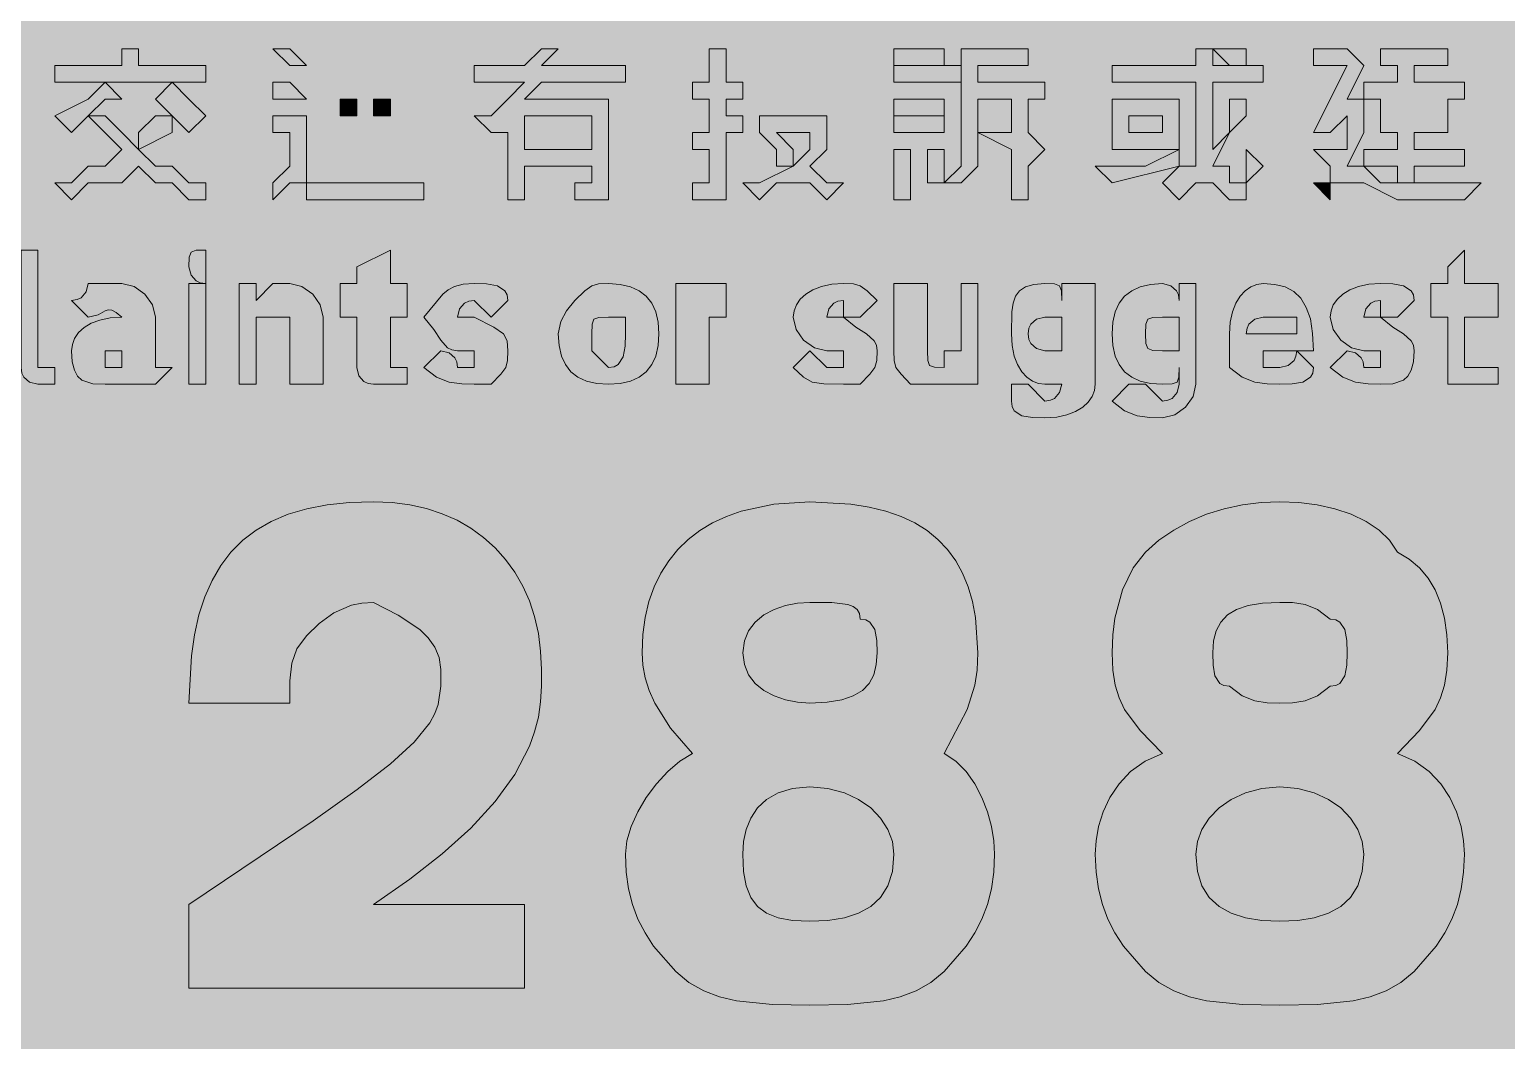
# Model space of a CAD drawing. Header units: metres. Extents: x 49 to 517, y 9 to 262.
# Drawn here: x 130.9 to 236.6, y 125.4 to 197.7 of the extents above; entities that cross this region are included whole.
import ezdxf

# ---------------------------------------------------------------- set-up
doc = ezdxf.new("R2010")
doc.units = ezdxf.units.M
doc.layers.add('FILL_LIME_00FF00', color=7, linetype='Continuous', true_color=0x00ff00)
doc.layers.add('FILL_WHITE_FFFFFF', color=7, linetype='Continuous', true_color=0xffffff)

msp = doc.modelspace()

# ---------------------------------------------------------------- hatches: boundary and pattern name
at = {"layer": 'FILL_LIME_00FF00', "true_color": 0x00ff00}
h = msp.add_hatch(color=7, dxfattribs=at)
h.dxf.hatch_style = 1
h.paths.add_polyline_path([(500.15, 262.26), (501.64, 262.08), (503.18, 261.75), (504.75, 261.27), (506.32, 260.62), (507.86, 259.79), (509.35, 258.76), (510.75, 257.52), (512.04, 256.12), (513.21, 254.61), (514.23, 253.03), (515.1, 251.37), (515.8, 249.66), (516.32, 247.9), (516.64, 246.12), (516.75, 244.32), (516.75, 27.12), (516.56, 25.32), (516.15, 23.52), (515.74, 21.72), (515.55, 19.92), (514.63, 18.31), (513.6, 16.92), (510.75, 13.92), (509.64, 12.85), (508.2, 11.67), (507.39, 11.14), (506.53, 10.71), (505.65, 10.43), (504.75, 10.32), (502.97, 9.63), (501.3, 9.27), (498.75, 9.12), (66.75, 9.12), (64.95, 9.18), (63.17, 9.36), (61.41, 9.69), (59.7, 10.17), (58.04, 10.82), (56.46, 11.65), (54.95, 12.68), (53.55, 13.92), (52.31, 15.32), (51.28, 16.83), (50.45, 18.41), (49.8, 20.07), (49.32, 21.78), (48.99, 23.54), (48.81, 25.32), (48.75, 27.12), (48.75, 244.32), (48.81, 246.12), (48.99, 247.9), (49.32, 249.66), (49.8, 251.37), (50.45, 253.03), (51.28, 254.61), (52.31, 256.12), (53.55, 257.52), (54.95, 258.76), (56.46, 259.79), (58.04, 260.62), (59.7, 261.27), (61.41, 261.75), (63.17, 262.08), (64.95, 262.26), (66.75, 262.32), (498.75, 262.32), (500.15, 262.26)])
h.paths.add_polyline_path([(64.96, 253.7), (63.22, 253.09), (61.6, 252.15), (60.15, 250.92), (58.92, 249.47), (57.97, 247.84), (57.37, 246.11), (57.21, 245.22), (57.15, 244.32), (57.15, 27.12), (57.34, 26.22), (57.75, 25.32), (58.16, 24.42), (58.35, 23.52), (58.56, 22.62), (59.1, 21.72), (60.75, 19.92), (61.86, 19.04), (63.3, 18.27), (64.97, 17.73), (66.75, 17.52), (498.75, 17.52), (499.86, 17.73), (501.3, 18.27), (504.75, 19.92), (505.63, 21.72), (506.4, 23.52), (506.94, 25.32), (507.15, 27.12), (507.15, 244.32), (507.15, 247.92), (506.44, 248.8), (505.95, 249.57), (505.46, 250.11), (505.15, 250.27), (504.75, 250.32), (502.97, 251.89), (501.3, 253.02), (499.86, 253.69), (498.75, 253.92), (66.75, 253.92), (65.85, 253.86), (64.96, 253.7)], flags=16)
h = msp.add_hatch(color=7, dxfattribs=at)
h.dxf.hatch_style = 1
h.paths.add_polyline_path([(137.55, 195.12), (137.55, 196.32), (138.75, 196.32), (138.75, 195.12), (143.55, 195.12), (143.55, 193.92), (132.75, 193.92), (132.75, 195.12), (137.55, 195.12)])
h = msp.add_hatch(color=7, dxfattribs=at)
h.dxf.hatch_style = 1
h.paths.add_polyline_path([(150.75, 195.12), (149.55, 195.12), (148.35, 196.32), (149.55, 196.32), (150.75, 195.12)])
h = msp.add_hatch(color=7, dxfattribs=at)
h.dxf.hatch_style = 1
h.paths.add_polyline_path([(165.15, 192.72), (166.35, 193.92), (162.75, 193.92), (162.75, 195.12), (166.35, 195.12), (167.55, 196.32), (168.75, 196.32), (167.55, 195.12), (173.55, 195.12), (173.55, 193.92), (167.55, 193.92), (166.35, 192.72), (172.35, 192.72), (172.35, 186.72), (172.35, 185.52), (171.15, 185.52), (169.95, 185.52), (169.95, 186.72), (171.15, 186.72), (171.15, 187.92), (166.35, 187.92), (166.35, 185.52), (165.15, 185.52), (165.15, 190.32), (163.95, 190.32), (162.75, 191.52), (163.95, 191.52), (165.15, 192.72)])
h.paths.add_polyline_path([(171.15, 191.52), (166.35, 191.52), (166.35, 190.32), (166.35, 189.12), (171.15, 189.12), (171.15, 190.32), (171.15, 191.52)], flags=16)
h = msp.add_hatch(color=7, dxfattribs=at)
h.dxf.hatch_style = 1
h.paths.add_polyline_path([(179.55, 193.92), (179.55, 196.32), (180.75, 196.32), (180.75, 193.92), (181.95, 193.92), (181.95, 192.72), (180.75, 192.72), (180.75, 191.52), (181.95, 191.52), (181.95, 190.32), (180.75, 190.32), (180.75, 186.72), (180.75, 185.52), (179.55, 185.52), (178.35, 185.52), (178.35, 186.72), (179.55, 186.72), (179.55, 189.12), (178.35, 189.12), (178.35, 190.32), (179.55, 190.32), (179.55, 192.72), (178.35, 192.72), (178.35, 193.92), (179.55, 193.92)])
h = msp.add_hatch(color=7, dxfattribs=at)
h.dxf.hatch_style = 1
h.paths.add_polyline_path([(196.35, 196.32), (196.35, 195.12), (192.75, 195.12), (192.75, 196.32), (196.35, 196.32)])
h = msp.add_hatch(color=7, dxfattribs=at)
h.dxf.hatch_style = 1
h.paths.add_polyline_path([(198.75, 187.92), (197.55, 186.72), (196.35, 186.72), (197.55, 187.92), (197.55, 189.12), (197.55, 190.32), (197.55, 191.52), (197.55, 196.32), (199.95, 196.32), (202.35, 196.32), (202.35, 195.12), (201.15, 195.12), (198.75, 195.12), (198.75, 193.92), (203.55, 193.92), (203.55, 192.72), (202.35, 192.72), (202.35, 190.32), (203.55, 189.12), (202.35, 187.92), (202.35, 185.52), (201.15, 185.52), (201.15, 189.12), (198.75, 190.32), (198.75, 189.12), (198.75, 187.92)])
h.paths.add_polyline_path([(199.95, 190.32), (201.15, 190.32), (201.15, 192.72), (198.75, 192.72), (198.75, 190.32), (199.95, 190.32)], flags=16)
h = msp.add_hatch(color=7, dxfattribs=at)
h.dxf.hatch_style = 1
h.paths.add_polyline_path([(214.35, 186.72), (213.15, 185.52), (211.95, 186.72), (213.15, 187.92), (214.35, 187.92), (214.35, 189.12), (214.35, 190.32), (214.35, 191.52), (214.35, 193.92), (208.35, 193.92), (208.35, 195.12), (214.35, 195.12), (214.35, 196.32), (215.55, 196.32), (215.55, 195.12), (219.15, 195.12), (219.15, 193.92), (215.55, 193.92), (215.55, 191.52), (215.55, 189.12), (216.75, 190.32), (215.55, 187.92), (216.75, 187.92), (216.75, 186.72), (217.95, 186.72), (217.95, 185.52), (216.75, 185.52), (215.55, 186.72), (214.35, 186.72)])
h = msp.add_hatch(color=7, dxfattribs=at)
h.dxf.hatch_style = 1
h.paths.add_polyline_path([(217.95, 196.32), (217.95, 195.12), (216.75, 195.12), (215.55, 196.32), (216.75, 196.32), (217.95, 196.32)])
h = msp.add_hatch(color=7, dxfattribs=at)
h.dxf.hatch_style = 1
h.paths.add_polyline_path([(223.95, 189.12), (225.15, 189.12), (225.15, 190.32), (225.15, 191.52), (223.95, 190.32), (222.75, 190.32), (225.15, 195.12), (222.75, 195.12), (222.75, 196.32), (225.15, 196.32), (226.35, 195.12), (225.15, 192.72), (226.35, 192.72), (226.35, 190.32), (225.15, 187.92), (226.35, 187.92), (227.55, 186.72), (228.75, 186.72), (229.95, 186.72), (234.75, 186.72), (233.55, 185.52), (229.95, 185.52), (228.75, 185.52), (226.35, 186.72), (225.15, 186.72), (223.95, 186.72), (223.95, 187.92), (222.75, 189.12), (223.95, 189.12)])
h = msp.add_hatch(color=7, dxfattribs=at)
h.dxf.hatch_style = 1
h.paths.add_polyline_path([(228.75, 193.92), (228.75, 195.12), (227.55, 195.12), (227.55, 196.32), (228.75, 196.32), (229.95, 196.32), (231.15, 196.32), (232.35, 196.32), (232.35, 195.12), (229.95, 195.12), (229.95, 193.92), (232.35, 193.92), (233.55, 193.92), (233.55, 192.72), (232.35, 192.72), (232.35, 191.52), (232.35, 190.32), (229.95, 190.32), (229.95, 189.12), (233.55, 189.12), (233.55, 187.92), (229.95, 187.92), (229.95, 186.72), (228.75, 186.72), (228.75, 187.92), (226.35, 187.92), (226.35, 189.12), (228.75, 189.12), (228.75, 190.32), (227.55, 190.32), (227.55, 191.52), (227.55, 192.72), (226.35, 192.72), (226.35, 193.92), (228.75, 193.92)])
h = msp.add_hatch(color=7, dxfattribs=at)
h.dxf.hatch_style = 1
h.paths.add_polyline_path([(197.55, 195.12), (197.55, 193.92), (192.75, 193.92), (192.75, 195.12), (197.55, 195.12)])
h = msp.add_hatch(color=7, dxfattribs=at)
h.dxf.hatch_style = 1
h.paths.add_polyline_path([(137.55, 192.72), (136.35, 192.72), (135.15, 191.52), (133.95, 190.32), (132.75, 191.52), (135.15, 192.72), (136.35, 193.92), (137.55, 192.72)])
h = msp.add_hatch(color=7, dxfattribs=at)
h.dxf.hatch_style = 1
h.paths.add_polyline_path([(142.35, 192.72), (143.55, 191.52), (142.35, 190.32), (141.15, 191.52), (139.95, 192.72), (141.15, 193.92), (142.35, 192.72)])
h = msp.add_hatch(color=7, dxfattribs=at)
h.dxf.hatch_style = 1
h.paths.add_polyline_path([(149.55, 193.92), (150.75, 192.72), (149.55, 192.72), (148.35, 192.72), (148.35, 193.92), (149.55, 193.92)])
h = msp.add_hatch(color=7, dxfattribs=at)
h.dxf.hatch_style = 1
h.paths.add_polyline_path([(153.15, 192.72), (154.35, 192.72), (154.35, 191.52), (153.15, 191.52), (153.15, 192.72)])
h = msp.add_hatch(color=7, dxfattribs=at)
h.dxf.hatch_style = 1
h.paths.add_polyline_path([(155.55, 192.72), (156.75, 192.72), (156.75, 191.52), (155.55, 191.52), (155.55, 192.72)])
h = msp.add_hatch(color=7, dxfattribs=at)
h.dxf.hatch_style = 1
h.paths.add_polyline_path([(196.35, 192.72), (196.35, 191.52), (192.75, 191.52), (192.75, 192.72), (196.35, 192.72)])
h = msp.add_hatch(color=7, dxfattribs=at)
h.dxf.hatch_style = 1
h.paths.add_polyline_path([(213.15, 189.12), (209.55, 189.12), (208.35, 189.12), (208.35, 192.72), (213.15, 192.72), (213.15, 189.12)])
h.paths.add_polyline_path([(211.95, 191.52), (209.55, 191.52), (209.55, 190.32), (211.95, 190.32), (211.95, 191.52)], flags=16)
h = msp.add_hatch(color=7, dxfattribs=at)
h.dxf.hatch_style = 1
h.paths.add_polyline_path([(216.75, 190.32), (216.75, 192.72), (217.95, 192.72), (217.95, 191.52), (216.75, 190.32)])
h = msp.add_hatch(color=7, dxfattribs=at)
h.dxf.hatch_style = 1
h.paths.add_polyline_path([(142.35, 186.72), (143.55, 186.72), (143.55, 185.52), (142.35, 185.52), (141.15, 186.72), (139.95, 186.72), (138.75, 187.92), (137.55, 186.72), (136.35, 186.72), (135.15, 186.72), (133.95, 185.52), (132.75, 186.72), (133.95, 186.72), (135.15, 187.92), (136.35, 187.92), (137.55, 189.12), (135.15, 191.52), (136.35, 191.52), (137.55, 190.32), (138.75, 189.12), (139.95, 187.92), (141.15, 187.92), (142.35, 186.72)])
h = msp.add_hatch(color=7, dxfattribs=at)
h.dxf.hatch_style = 1
h.paths.add_polyline_path([(141.15, 191.52), (141.15, 190.32), (138.75, 189.12), (138.75, 190.32), (139.95, 191.52), (141.15, 191.52)])
h = msp.add_hatch(color=7, dxfattribs=at)
h.dxf.hatch_style = 1
h.paths.add_polyline_path([(148.35, 186.72), (149.55, 187.92), (149.55, 190.32), (148.35, 190.32), (148.35, 191.52), (150.75, 191.52), (150.75, 187.92), (150.75, 186.72), (149.55, 186.72), (148.35, 185.52), (148.35, 186.72)])
h = msp.add_hatch(color=7, dxfattribs=at)
h.dxf.hatch_style = 1
h.paths.add_polyline_path([(184.35, 189.12), (183.15, 190.32), (183.15, 191.52), (186.75, 191.52), (187.95, 191.52), (187.95, 190.32), (187.95, 189.12), (186.75, 187.92), (187.95, 186.72), (189.15, 186.72), (187.95, 185.52), (186.75, 186.72), (185.55, 186.72), (184.35, 186.72), (183.15, 185.52), (181.95, 186.72), (183.15, 186.72), (185.55, 187.92), (184.35, 187.92), (184.35, 189.12)])
h.paths.add_polyline_path([(186.75, 189.12), (186.75, 190.32), (184.35, 190.32), (185.55, 189.12), (185.55, 187.92), (186.75, 189.12)], flags=16)
h = msp.add_hatch(color=7, dxfattribs=at)
h.dxf.hatch_style = 1
h.paths.add_polyline_path([(196.35, 191.52), (196.35, 190.32), (192.75, 190.32), (192.75, 191.52), (196.35, 191.52)])
h = msp.add_hatch(color=7, dxfattribs=at)
h.dxf.hatch_style = 1
h.paths.add_polyline_path([(192.75, 185.52), (192.75, 189.12), (193.95, 189.12), (193.95, 186.72), (193.95, 185.52), (192.75, 185.52)])
h = msp.add_hatch(color=7, dxfattribs=at)
h.dxf.hatch_style = 1
h.paths.add_polyline_path([(196.35, 186.72), (195.15, 186.72), (195.15, 189.12), (196.35, 189.12), (196.35, 186.72)])
h = msp.add_hatch(color=7, dxfattribs=at)
h.dxf.hatch_style = 1
h.paths.add_polyline_path([(210.75, 187.92), (213.15, 189.12), (213.15, 187.92), (208.35, 186.72), (207.15, 187.92), (210.75, 187.92)])
h = msp.add_hatch(color=7, dxfattribs=at)
h.dxf.hatch_style = 1
h.paths.add_polyline_path([(219.15, 187.92), (217.95, 186.72), (217.95, 187.92), (217.95, 189.12), (219.15, 187.92)])
h = msp.add_hatch(color=7, dxfattribs=at)
h.dxf.hatch_style = 1
h.paths.add_polyline_path([(159.15, 186.72), (159.15, 185.52), (153.15, 185.52), (151.95, 185.52), (150.75, 185.52), (150.75, 186.72), (151.95, 186.72), (153.15, 186.72), (159.15, 186.72)])
h = msp.add_hatch(color=7, dxfattribs=at)
h.dxf.hatch_style = 1
h.paths.add_polyline_path([(223.95, 186.72), (223.95, 185.52), (222.75, 186.72), (223.95, 186.72)])
h = msp.add_hatch(color=7, dxfattribs=at)
h.dxf.hatch_style = 1
h.paths.add_polyline_path([(131.55, 174.72), (131.55, 173.52), (132.75, 173.52), (132.75, 172.32), (131.55, 172.32), (130.95, 172.47), (130.54, 172.83), (130.4, 173.12), (130.35, 173.52), (130.35, 181.92), (131.55, 181.92), (131.55, 174.72)])
h = msp.add_hatch(color=7, dxfattribs=at)
h.dxf.hatch_style = 1
h.paths.add_polyline_path([(143.55, 179.52), (143.15, 179.57), (142.86, 179.71), (142.5, 180.12), (142.35, 180.72), (142.37, 181.41), (142.5, 181.77), (142.86, 181.9), (143.55, 181.92), (143.55, 180.72), (143.55, 179.52)])
h = msp.add_hatch(color=7, dxfattribs=at)
h.dxf.hatch_style = 1
h.paths.add_polyline_path([(157.95, 179.52), (157.95, 177.12), (156.75, 177.12), (156.75, 174.72), (156.75, 173.52), (157.95, 173.52), (157.95, 172.32), (156.75, 172.32), (155.55, 172.32), (155.15, 172.37), (154.86, 172.51), (154.5, 172.92), (154.35, 173.52), (154.35, 177.12), (153.15, 177.12), (153.15, 179.52), (154.35, 179.52), (154.35, 180.72), (156.75, 181.92), (156.75, 179.52), (157.95, 179.52)])
h = msp.add_hatch(color=7, dxfattribs=at)
h.dxf.hatch_style = 1
h.paths.add_polyline_path([(235.95, 179.52), (235.95, 177.12), (233.55, 177.12), (233.55, 174.72), (233.55, 173.52), (234.75, 173.52), (235.95, 173.52), (235.95, 172.32), (233.55, 172.32), (232.35, 172.32), (232.35, 173.52), (232.35, 177.12), (231.15, 177.12), (231.15, 179.52), (232.35, 179.52), (232.35, 180.72), (233.55, 181.92), (233.55, 179.52), (235.95, 179.52)])
h = msp.add_hatch(color=7, dxfattribs=at)
h.dxf.hatch_style = 1
h.paths.add_polyline_path([(136.84, 177.63), (136.58, 177.65), (136.35, 177.57), (135.86, 177.29), (135.15, 177.12), (133.95, 178.32), (134.35, 178.37), (134.64, 178.51), (135, 178.92), (135.15, 179.52), (137.55, 179.52), (138.43, 179.31), (139.2, 178.77), (139.74, 178), (139.95, 177.12), (139.95, 173.52), (141.15, 173.52), (139.95, 172.32), (138.75, 172.32), (136.35, 172.32), (135.47, 172.36), (134.7, 172.62), (134.39, 172.91), (134.16, 173.33), (134, 173.93), (133.95, 174.72), (134.01, 175.17), (134.17, 175.6), (134.46, 176.01), (134.85, 176.37), (135.36, 176.68), (135.98, 176.91), (136.71, 177.07), (137.55, 177.12), (137.15, 177.46), (136.84, 177.63)])
h.paths.add_polyline_path([(137.55, 173.52), (137.55, 174.72), (136.35, 174.72), (136.35, 173.52), (137.55, 173.52)], flags=16)
h = msp.add_hatch(color=7, dxfattribs=at)
h.dxf.hatch_style = 1
h.paths.add_polyline_path([(142.35, 172.32), (142.35, 179.52), (143.55, 179.52), (143.55, 172.32), (142.35, 172.32)])
h = msp.add_hatch(color=7, dxfattribs=at)
h.dxf.hatch_style = 1
h.paths.add_polyline_path([(149.55, 172.32), (149.55, 175.92), (149.55, 177.12), (148.35, 177.12), (147.15, 177.12), (147.15, 175.92), (147.15, 172.32), (145.95, 172.32), (145.95, 179.52), (147.15, 179.52), (147.15, 178.32), (148.35, 179.52), (149.55, 179.52), (150.43, 179.31), (151.2, 178.77), (151.74, 178), (151.95, 177.12), (151.95, 172.32), (149.55, 172.32)])
h = msp.add_hatch(color=7, dxfattribs=at)
h.dxf.hatch_style = 1
h.paths.add_polyline_path([(165.13, 174.01), (165, 173.52), (164.64, 173.03), (163.95, 172.32), (162.75, 172.32), (161.85, 172.34), (160.95, 172.47), (160.05, 172.83), (159.15, 173.52), (160.35, 174.72), (160.95, 174.57), (161.36, 174.21), (161.5, 173.92), (161.55, 173.52), (162.75, 173.52), (162.75, 174.72), (161.55, 174.72), (161.15, 174.77), (160.84, 174.93), (160.35, 175.47), (159.86, 176.24), (159.15, 177.12), (160.5, 178.77), (160.87, 179.08), (161.34, 179.31), (161.96, 179.47), (162.75, 179.52), (163.63, 179.5), (164.4, 179.37), (164.94, 179.01), (165.1, 178.72), (165.15, 178.32), (163.95, 177.12), (162.75, 178.32), (162.35, 178.27), (162.06, 178.13), (161.7, 177.72), (161.55, 177.12), (162.75, 177.12), (164.14, 176.41), (164.85, 175.92), (165.11, 175.43), (165.15, 174.72), (165.13, 174.01)])
h = msp.add_hatch(color=7, dxfattribs=at)
h.dxf.hatch_style = 1
h.paths.add_polyline_path([(175.72, 174.34), (175.44, 173.73), (175.05, 173.22), (174.54, 172.83), (173.92, 172.54), (173.19, 172.38), (172.35, 172.32), (171.51, 172.38), (170.78, 172.54), (170.16, 172.83), (169.65, 173.22), (169.26, 173.73), (168.98, 174.34), (168.81, 175.08), (168.75, 175.92), (168.94, 176.8), (169.35, 177.57), (169.95, 178.32), (170.66, 179.01), (171.15, 179.37), (171.64, 179.5), (172.35, 179.52), (173.19, 179.46), (173.92, 179.29), (174.54, 179.01), (175.05, 178.62), (175.44, 178.11), (175.72, 177.49), (175.89, 176.76), (175.95, 175.92), (175.89, 175.08), (175.72, 174.34)])
h.paths.add_polyline_path([(172.35, 177.12), (171.66, 177.1), (171.3, 176.97), (171.17, 176.61), (171.15, 175.92), (171.15, 174.72), (172.35, 173.52), (172.75, 173.57), (173.04, 173.73), (173.4, 174.27), (173.53, 175.04), (173.55, 175.92), (173.55, 177.12), (172.35, 177.12)], flags=16)
h = msp.add_hatch(color=7, dxfattribs=at)
h.dxf.hatch_style = 1
h.paths.add_polyline_path([(179.55, 179.52), (180.75, 179.52), (180.75, 177.12), (179.55, 177.12), (179.55, 175.92), (179.55, 172.32), (177.15, 172.32), (177.15, 179.52), (179.55, 179.52)])
h = msp.add_hatch(color=7, dxfattribs=at)
h.dxf.hatch_style = 1
h.paths.add_polyline_path([(190.8, 175.92), (191.34, 175.43), (191.5, 175.12), (191.55, 174.72), (191.53, 174.01), (191.4, 173.52), (191.04, 173.03), (190.35, 172.32), (189.15, 172.32), (187.74, 172.34), (186.9, 172.47), (186.28, 172.83), (185.55, 173.52), (186.75, 174.72), (187.95, 173.52), (189.15, 173.52), (189.15, 174.72), (187.95, 174.72), (187.07, 174.93), (186.3, 175.47), (185.76, 176.24), (185.55, 177.12), (185.61, 177.57), (185.78, 178), (186.06, 178.41), (186.45, 178.77), (186.96, 179.08), (187.57, 179.31), (188.31, 179.47), (189.15, 179.52), (189.86, 179.5), (190.35, 179.37), (190.84, 179.01), (191.55, 178.32), (190.35, 177.12), (189.15, 177.12), (190.03, 176.41), (190.8, 175.92)])
h.paths.add_polyline_path([(189.15, 178.32), (188.75, 178.27), (188.46, 178.13), (188.1, 177.72), (187.95, 177.12), (189.15, 177.12), (189.15, 178.32)], flags=16)
h = msp.add_hatch(color=7, dxfattribs=at)
h.dxf.hatch_style = 1
h.paths.add_polyline_path([(198.75, 179.52), (198.75, 172.32), (197.55, 172.32), (196.35, 172.32), (195.15, 172.32), (193.95, 172.32), (193.26, 173.03), (192.9, 173.52), (192.77, 174.01), (192.75, 174.72), (192.75, 179.52), (195.15, 179.52), (195.15, 174.72), (195.17, 174.03), (195.3, 173.67), (195.66, 173.54), (196.35, 173.52), (196.35, 174.72), (197.55, 174.72), (197.55, 179.52), (198.75, 179.52)])
h = msp.add_hatch(color=7, dxfattribs=at)
h.dxf.hatch_style = 1
h.paths.add_polyline_path([(202.67, 172.54), (202.26, 172.83), (201.9, 173.22), (201.59, 173.73), (201.36, 174.34), (201.2, 175.08), (201.15, 175.92), (201.19, 177.49), (201.28, 178.11), (201.45, 178.62), (201.74, 179.01), (202.16, 179.29), (202.76, 179.46), (203.55, 179.52), (204.24, 179.5), (204.6, 179.37), (204.73, 179.01), (204.75, 178.32), (204.75, 179.52), (207.15, 179.52), (207.15, 172.32), (207.09, 171.87), (206.92, 171.44), (206.64, 171.03), (206.25, 170.67), (205.74, 170.36), (205.12, 170.13), (204.39, 169.97), (203.55, 169.92), (202.67, 169.94), (201.9, 170.07), (201.36, 170.43), (201.2, 170.72), (201.15, 171.12), (201.15, 172.32), (202.35, 172.32), (203.55, 171.12), (203.95, 171.17), (204.24, 171.31), (204.6, 171.72), (204.75, 172.32), (203.55, 172.32), (203.1, 172.38), (202.67, 172.54)])
h.paths.add_polyline_path([(202.95, 176.97), (202.54, 176.61), (202.4, 176.32), (202.35, 175.92), (202.4, 175.52), (202.54, 175.23), (202.95, 174.87), (203.55, 174.72), (204.75, 174.72), (204.75, 177.12), (203.55, 177.12), (202.95, 176.97)], flags=16)
h = msp.add_hatch(color=7, dxfattribs=at)
h.dxf.hatch_style = 1
h.paths.add_polyline_path([(213.6, 170.67), (212.83, 170.13), (211.95, 169.92), (211.05, 169.94), (210.15, 170.07), (209.25, 170.43), (208.35, 171.12), (209.55, 172.32), (210.75, 172.32), (211.95, 171.12), (212.35, 171.17), (212.64, 171.31), (213, 171.72), (213.15, 172.32), (213.15, 173.52), (213.13, 172.83), (213, 172.47), (212.64, 172.34), (211.95, 172.32), (211.11, 172.38), (210.37, 172.54), (209.76, 172.83), (209.25, 173.22), (208.86, 173.73), (208.57, 174.34), (208.41, 175.08), (208.35, 175.92), (208.41, 176.76), (208.57, 177.49), (208.86, 178.11), (209.25, 178.62), (209.76, 179.01), (210.37, 179.29), (211.11, 179.46), (211.95, 179.52), (212.55, 179.37), (212.96, 179.01), (213.1, 178.72), (213.15, 178.32), (213.15, 179.52), (214.35, 179.52), (214.35, 172.32), (214.14, 171.44), (213.6, 170.67)])
h.paths.add_polyline_path([(211.26, 177.1), (210.9, 176.97), (210.77, 176.61), (210.75, 175.92), (210.77, 175.23), (210.9, 174.87), (211.26, 174.74), (211.95, 174.72), (213.15, 174.72), (213.15, 177.12), (211.95, 177.12), (211.26, 177.1)], flags=16)
h = msp.add_hatch(color=7, dxfattribs=at)
h.dxf.hatch_style = 1
h.paths.add_polyline_path([(222.54, 172.83), (222, 172.47), (221.23, 172.34), (220.35, 172.32), (219.45, 172.34), (218.55, 172.47), (217.65, 172.83), (216.75, 173.52), (216.75, 175.92), (216.8, 176.76), (216.96, 177.49), (217.19, 178.11), (217.5, 178.62), (217.86, 179.01), (218.27, 179.29), (218.7, 179.46), (219.15, 179.52), (219.99, 179.46), (220.72, 179.28), (221.34, 178.95), (221.85, 178.47), (222.24, 177.82), (222.53, 176.99), (222.69, 175.96), (222.75, 174.72), (221.55, 174.72), (222.75, 173.52), (222.7, 173.12), (222.54, 172.83)])
h.paths.add_polyline_path([(219.15, 174.72), (219.15, 173.52), (220.35, 173.52), (220.95, 173.67), (221.36, 174.03), (221.5, 174.32), (221.55, 174.72), (219.15, 174.72)], flags=16)
h.paths.add_polyline_path([(221.55, 177.12), (219.15, 177.12), (218.55, 176.97), (218.14, 176.61), (218, 176.32), (217.95, 175.92), (221.55, 175.92), (221.55, 177.12)], flags=16)
h = msp.add_hatch(color=7, dxfattribs=at)
h.dxf.hatch_style = 1
h.paths.add_polyline_path([(229.2, 175.92), (229.74, 175.43), (229.9, 175.12), (229.95, 174.72), (229.9, 173.93), (229.74, 173.33), (229.51, 172.91), (229.2, 172.62), (228.43, 172.36), (227.55, 172.32), (226.65, 172.34), (225.75, 172.47), (224.85, 172.83), (223.95, 173.52), (225.15, 174.72), (225.75, 174.57), (226.16, 174.21), (226.3, 173.92), (226.35, 173.52), (227.55, 173.52), (227.55, 174.72), (226.35, 174.72), (225.47, 174.93), (224.7, 175.47), (224.16, 176.24), (223.95, 177.12), (224.01, 177.57), (224.17, 178), (224.46, 178.41), (224.85, 178.77), (225.36, 179.08), (225.98, 179.31), (226.71, 179.47), (227.55, 179.52), (228.43, 179.5), (229.2, 179.37), (229.74, 179.01), (229.9, 178.72), (229.95, 178.32), (228.75, 177.12), (227.55, 177.12), (228.43, 176.41), (229.2, 175.92)])
h.paths.add_polyline_path([(227.55, 178.32), (227.15, 178.27), (226.86, 178.13), (226.5, 177.72), (226.35, 177.12), (227.55, 177.12), (227.55, 178.32)], flags=16)
h = msp.add_hatch(color=7, dxfattribs=at)
h.dxf.hatch_style = 1
h.paths.add_polyline_path([(166.35, 135.12), (166.35, 129.12), (142.35, 129.12), (142.35, 135.12), (151.24, 141.1), (154.37, 143.33), (156.75, 145.17), (158.45, 146.73), (159.56, 148.11), (159.92, 148.77), (160.17, 149.41), (160.35, 150.72), (160.35, 151.92), (160.24, 152.77), (159.94, 153.51), (159.46, 154.18), (158.85, 154.77), (157.31, 155.8), (155.55, 156.72), (154.7, 156.67), (153.96, 156.51), (152.7, 155.97), (151.67, 155.2), (150.75, 154.32), (150.06, 153.4), (149.7, 152.37), (149.57, 151.11), (149.55, 149.52), (142.35, 149.52), (142.52, 152.89), (142.75, 154.41), (143.06, 155.82), (143.48, 157.11), (144, 158.29), (144.62, 159.36), (145.35, 160.32), (146.19, 161.16), (147.15, 161.89), (148.23, 162.51), (149.44, 163.02), (150.77, 163.41), (152.23, 163.69), (153.82, 163.86), (155.55, 163.92), (156.87, 163.86), (158.13, 163.7), (159.33, 163.43), (160.46, 163.06), (161.52, 162.59), (162.51, 162.02), (163.42, 161.36), (164.25, 160.62), (164.99, 159.79), (165.65, 158.88), (166.22, 157.89), (166.69, 156.83), (167.06, 155.7), (167.33, 154.5), (167.49, 153.24), (167.55, 151.92), (167.55, 150.72), (167.49, 149.61), (167.33, 148.52), (167.06, 147.46), (166.69, 146.43), (165.65, 144.41), (164.25, 142.47), (162.51, 140.58), (160.46, 138.74), (158.13, 136.92), (155.55, 135.12), (166.35, 135.12)])
h = msp.add_hatch(color=7, dxfattribs=at)
h.dxf.hatch_style = 1
h.paths.add_polyline_path([(180.29, 128.51), (179.16, 128.93), (178.1, 129.53), (177.15, 130.32), (175.57, 132.14), (174.96, 133.08), (174.45, 134.07), (174.06, 135.11), (173.77, 136.23), (173.61, 137.42), (173.55, 138.72), (173.66, 139.67), (173.96, 140.69), (174.44, 141.74), (175.05, 142.77), (175.78, 143.75), (176.59, 144.63), (177.45, 145.36), (178.35, 145.92), (176.77, 147.72), (175.65, 149.52), (175.26, 150.42), (174.97, 151.32), (174.81, 152.22), (174.75, 153.12), (174.81, 154.43), (174.97, 155.65), (175.24, 156.79), (175.61, 157.84), (176.08, 158.82), (176.65, 159.7), (177.31, 160.5), (178.05, 161.22), (178.88, 161.85), (179.79, 162.4), (180.78, 162.87), (181.84, 163.24), (184.17, 163.75), (186.75, 163.92), (189.68, 163.75), (190.98, 163.54), (192.17, 163.24), (193.26, 162.87), (194.24, 162.4), (195.12, 161.85), (195.9, 161.22), (196.58, 160.5), (197.17, 159.7), (197.66, 158.82), (198.06, 157.84), (198.36, 156.79), (198.58, 155.65), (198.75, 153.12), (198.7, 151.88), (198.54, 150.81), (198, 149.07), (196.35, 145.92), (197.19, 145.36), (197.93, 144.63), (198.54, 143.75), (199.05, 142.77), (199.44, 141.74), (199.72, 140.69), (199.89, 139.67), (199.95, 138.72), (199.89, 137.42), (199.72, 136.23), (199.44, 135.11), (199.05, 134.07), (198.54, 133.08), (197.93, 132.14), (196.35, 130.32), (195.4, 129.53), (194.34, 128.93), (193.21, 128.51), (192, 128.22), (189.43, 127.96), (186.75, 127.92), (184.07, 127.96), (181.5, 128.22), (180.29, 128.51)])
h.paths.add_polyline_path([(183.65, 142.63), (183, 142.02), (182.52, 141.29), (182.19, 140.48), (182.01, 139.62), (181.95, 138.72), (182.01, 137.48), (182.19, 136.45), (182.52, 135.62), (183, 134.97), (183.65, 134.49), (184.48, 134.16), (185.51, 133.98), (186.75, 133.92), (188.04, 133.98), (189.21, 134.16), (190.23, 134.49), (191.1, 134.97), (191.8, 135.62), (192.32, 136.45), (192.64, 137.48), (192.75, 138.72), (192.64, 139.62), (192.32, 140.48), (191.8, 141.29), (191.1, 142.02), (190.23, 142.63), (189.21, 143.11), (188.04, 143.41), (186.75, 143.52), (185.51, 143.41), (184.48, 143.11), (183.65, 142.63)], flags=16)
h.paths.add_polyline_path([(191.4, 154.77), (191.04, 155.31), (190.75, 155.47), (190.35, 155.52), (190.29, 155.92), (190.12, 156.21), (189.84, 156.43), (189.45, 156.57), (188.32, 156.7), (186.75, 156.72), (185.85, 156.66), (184.99, 156.49), (184.18, 156.21), (183.45, 155.82), (182.84, 155.31), (182.36, 154.69), (182.06, 153.96), (181.95, 153.12), (182.06, 152.28), (182.36, 151.54), (182.84, 150.93), (183.45, 150.42), (184.18, 150.03), (184.99, 149.74), (185.85, 149.58), (186.75, 149.52), (187.99, 149.58), (189.02, 149.74), (189.85, 150.03), (190.5, 150.42), (190.98, 150.93), (191.31, 151.54), (191.49, 152.28), (191.55, 153.12), (191.53, 154), (191.4, 154.77)], flags=16)
h = msp.add_hatch(color=7, dxfattribs=at)
h.dxf.hatch_style = 1
h.paths.add_polyline_path([(213.89, 128.51), (212.76, 128.93), (211.7, 129.53), (210.75, 130.32), (209.17, 132.14), (208.56, 133.08), (208.05, 134.07), (207.66, 135.11), (207.37, 136.23), (207.21, 137.42), (207.15, 138.72), (207.21, 139.67), (207.39, 140.69), (207.72, 141.74), (208.2, 142.77), (208.85, 143.75), (209.68, 144.63), (210.71, 145.36), (211.95, 145.92), (210.37, 147.55), (209.25, 149.07), (208.86, 149.89), (208.57, 150.81), (208.41, 151.88), (208.35, 153.12), (208.4, 154.41), (208.56, 155.59), (209.1, 157.62), (209.87, 159.19), (210.75, 160.32), (211.7, 161.16), (212.76, 161.89), (213.89, 162.51), (215.1, 163.02), (216.36, 163.41), (217.67, 163.69), (219, 163.86), (220.35, 163.92), (221.7, 163.86), (223.01, 163.69), (224.27, 163.41), (225.45, 163.02), (226.51, 162.51), (227.44, 161.89), (228.19, 161.16), (228.75, 160.32), (229.59, 159.81), (230.33, 159.19), (230.94, 158.46), (231.45, 157.62), (231.84, 156.66), (232.13, 155.59), (232.29, 154.41), (232.35, 153.12), (232.29, 151.88), (232.13, 150.81), (231.84, 149.89), (231.45, 149.07), (230.33, 147.55), (228.75, 145.92), (229.99, 145.36), (231.02, 144.63), (231.85, 143.75), (232.5, 142.77), (232.98, 141.74), (233.31, 140.69), (233.49, 139.67), (233.55, 138.72), (233.49, 137.42), (233.32, 136.23), (233.04, 135.11), (232.65, 134.07), (232.14, 133.08), (231.52, 132.14), (229.95, 130.32), (229, 129.53), (227.94, 128.93), (226.81, 128.51), (225.6, 128.22), (223.03, 127.96), (220.35, 127.92), (217.67, 127.96), (215.1, 128.22), (213.89, 128.51)])
h.paths.add_polyline_path([(216.87, 142.63), (216, 142.02), (215.3, 141.29), (214.78, 140.48), (214.46, 139.62), (214.35, 138.72), (214.46, 137.48), (214.78, 136.45), (215.3, 135.62), (216, 134.97), (216.87, 134.49), (217.89, 134.16), (219.06, 133.98), (220.35, 133.92), (221.64, 133.98), (222.81, 134.16), (223.83, 134.49), (224.7, 134.97), (225.4, 135.62), (225.92, 136.45), (226.24, 137.48), (226.35, 138.72), (226.24, 139.62), (225.92, 140.48), (225.4, 141.29), (224.7, 142.02), (223.83, 142.63), (222.81, 143.11), (221.64, 143.41), (220.35, 143.52), (219.06, 143.41), (217.89, 143.11), (216.87, 142.63)], flags=16)
h.paths.add_polyline_path([(225, 154.77), (224.64, 155.31), (224.35, 155.47), (223.95, 155.52), (223.05, 156.21), (222.15, 156.57), (221.25, 156.7), (220.35, 156.72), (219.11, 156.66), (218.08, 156.49), (217.25, 156.21), (216.6, 155.82), (216.12, 155.31), (215.79, 154.69), (215.61, 153.96), (215.55, 153.12), (215.57, 152.24), (215.7, 151.47), (216.06, 150.93), (216.35, 150.77), (216.75, 150.72), (217.65, 150.03), (218.55, 149.67), (219.45, 149.54), (220.35, 149.52), (221.25, 149.54), (222.15, 149.67), (223.05, 150.03), (223.95, 150.72), (224.35, 150.77), (224.64, 150.93), (225, 151.47), (225.13, 152.24), (225.15, 153.12), (225.13, 154), (225, 154.77)], flags=16)
at = {"layer": 'FILL_WHITE_FFFFFF', "true_color": 0xffffff}
h = msp.add_hatch(color=7, dxfattribs=at)
h.dxf.hatch_style = 1
h.paths.add_polyline_path([(498.75, 253.92), (499.86, 253.69), (501.3, 253.02), (502.97, 251.89), (504.75, 250.32), (505.63, 249.21), (506.4, 247.77), (506.94, 246.1), (507.15, 244.32), (507.15, 27.12), (506.94, 25.32), (506.4, 23.52), (505.63, 21.72), (504.75, 19.92), (501.3, 18.27), (499.86, 17.73), (498.75, 17.52), (66.75, 17.52), (65.85, 17.54), (64.95, 17.67), (64.05, 18.03), (63.15, 18.72), (62.27, 18.91), (61.5, 19.32), (60.75, 19.92), (59.1, 21.72), (58.56, 22.62), (58.35, 23.52), (58.16, 24.42), (57.75, 25.32), (57.34, 26.22), (57.15, 27.12), (57.15, 244.32), (57.21, 245.22), (57.37, 246.11), (57.97, 247.84), (58.92, 249.47), (60.15, 250.92), (61.6, 252.15), (63.22, 253.09), (64.96, 253.7), (65.85, 253.86), (66.75, 253.92), (498.75, 253.92)])

# ---------------------------------------------------------------- linework, layer by layer
at = {"layer": 'FILL_LIME_00FF00', "lineweight": 0, "true_color": 0x00ff00}
for points in [[(137.55, 195.12), (137.55, 196.32), (138.75, 196.32), (138.75, 195.12), (143.55, 195.12), (143.55, 193.92), (132.75, 193.92), (132.75, 195.12)], [(150.75, 195.12), (149.55, 195.12), (148.35, 196.32), (149.55, 196.32)], [(165.15, 192.72), (166.35, 193.92), (162.75, 193.92), (162.75, 195.12), (166.35, 195.12), (167.55, 196.32), (168.75, 196.32), (167.55, 195.12), (173.55, 195.12), (173.55, 193.92), (167.55, 193.92), (166.35, 192.72), (172.35, 192.72), (172.35, 186.72), (172.35, 185.52), (171.15, 185.52), (169.95, 185.52), (169.95, 186.72), (171.15, 186.72), (171.15, 187.92), (166.35, 187.92), (166.35, 185.52), (165.15, 185.52), (165.15, 190.32), (163.95, 190.32), (162.75, 191.52), (163.95, 191.52)], [(179.55, 193.92), (179.55, 196.32), (180.75, 196.32), (180.75, 193.92), (181.95, 193.92), (181.95, 192.72), (180.75, 192.72), (180.75, 191.52), (181.95, 191.52), (181.95, 190.32), (180.75, 190.32), (180.75, 186.72), (180.75, 185.52), (179.55, 185.52), (178.35, 185.52), (178.35, 186.72), (179.55, 186.72), (179.55, 189.12), (178.35, 189.12), (178.35, 190.32), (179.55, 190.32), (179.55, 192.72), (178.35, 192.72), (178.35, 193.92)], [(196.35, 196.32), (196.35, 195.12), (192.75, 195.12), (192.75, 196.32)], [(198.75, 187.92), (197.55, 186.72), (196.35, 186.72), (197.55, 187.92), (197.55, 189.12), (197.55, 190.32), (197.55, 191.52), (197.55, 196.32), (199.95, 196.32), (202.35, 196.32), (202.35, 195.12), (201.15, 195.12), (198.75, 195.12), (198.75, 193.92), (203.55, 193.92), (203.55, 192.72), (202.35, 192.72), (202.35, 190.32), (203.55, 189.12), (202.35, 187.92), (202.35, 185.52), (201.15, 185.52), (201.15, 189.12), (198.75, 190.32), (198.75, 189.12)], [(214.35, 186.72), (213.15, 185.52), (211.95, 186.72), (213.15, 187.92), (214.35, 187.92), (214.35, 189.12), (214.35, 190.32), (214.35, 191.52), (214.35, 193.92), (208.35, 193.92), (208.35, 195.12), (214.35, 195.12), (214.35, 196.32), (215.55, 196.32), (215.55, 195.12), (219.15, 195.12), (219.15, 193.92), (215.55, 193.92), (215.55, 191.52), (215.55, 189.12), (216.75, 190.32), (215.55, 187.92), (216.75, 187.92), (216.75, 186.72), (217.95, 186.72), (217.95, 185.52), (216.75, 185.52), (215.55, 186.72)], [(217.95, 196.32), (217.95, 195.12), (216.75, 195.12), (215.55, 196.32), (216.75, 196.32)], [(223.95, 189.12), (225.15, 189.12), (225.15, 190.32), (225.15, 191.52), (223.95, 190.32), (222.75, 190.32), (225.15, 195.12), (222.75, 195.12), (222.75, 196.32), (225.15, 196.32), (226.35, 195.12), (225.15, 192.72), (226.35, 192.72), (226.35, 190.32), (225.15, 187.92), (226.35, 187.92), (227.55, 186.72), (228.75, 186.72), (229.95, 186.72), (234.75, 186.72), (233.55, 185.52), (229.95, 185.52), (228.75, 185.52), (226.35, 186.72), (225.15, 186.72), (223.95, 186.72), (223.95, 187.92), (222.75, 189.12)], [(228.75, 193.92), (228.75, 195.12), (227.55, 195.12), (227.55, 196.32), (228.75, 196.32), (229.95, 196.32), (231.15, 196.32), (232.35, 196.32), (232.35, 195.12), (229.95, 195.12), (229.95, 193.92), (232.35, 193.92), (233.55, 193.92), (233.55, 192.72), (232.35, 192.72), (232.35, 191.52), (232.35, 190.32), (229.95, 190.32), (229.95, 189.12), (233.55, 189.12), (233.55, 187.92), (229.95, 187.92), (229.95, 186.72), (228.75, 186.72), (228.75, 187.92), (226.35, 187.92), (226.35, 189.12), (228.75, 189.12), (228.75, 190.32), (227.55, 190.32), (227.55, 191.52), (227.55, 192.72), (226.35, 192.72), (226.35, 193.92)], [(197.55, 195.12), (197.55, 193.92), (192.75, 193.92), (192.75, 195.12)], [(137.55, 192.72), (136.35, 192.72), (135.15, 191.52), (133.95, 190.32), (132.75, 191.52), (135.15, 192.72), (136.35, 193.92)], [(142.35, 192.72), (143.55, 191.52), (142.35, 190.32), (141.15, 191.52), (139.95, 192.72), (141.15, 193.92)], [(149.55, 193.92), (150.75, 192.72), (149.55, 192.72), (148.35, 192.72), (148.35, 193.92)], [(153.15, 192.72), (154.35, 192.72), (154.35, 191.52), (153.15, 191.52)], [(155.55, 192.72), (156.75, 192.72), (156.75, 191.52), (155.55, 191.52)], [(196.35, 192.72), (196.35, 191.52), (192.75, 191.52), (192.75, 192.72)], [(199.95, 190.32), (201.15, 190.32), (201.15, 192.72), (198.75, 192.72), (198.75, 190.32)], [(213.15, 189.12), (209.55, 189.12), (208.35, 189.12), (208.35, 192.72), (213.15, 192.72)], [(216.75, 190.32), (216.75, 192.72), (217.95, 192.72), (217.95, 191.52)], [(142.35, 186.72), (143.55, 186.72), (143.55, 185.52), (142.35, 185.52), (141.15, 186.72), (139.95, 186.72), (138.75, 187.92), (137.55, 186.72), (136.35, 186.72), (135.15, 186.72), (133.95, 185.52), (132.75, 186.72), (133.95, 186.72), (135.15, 187.92), (136.35, 187.92), (137.55, 189.12), (135.15, 191.52), (136.35, 191.52), (137.55, 190.32), (138.75, 189.12), (139.95, 187.92), (141.15, 187.92)], [(141.15, 191.52), (141.15, 190.32), (138.75, 189.12), (138.75, 190.32), (139.95, 191.52)], [(148.35, 186.72), (149.55, 187.92), (149.55, 190.32), (148.35, 190.32), (148.35, 191.52), (150.75, 191.52), (150.75, 187.92), (150.75, 186.72), (149.55, 186.72), (148.35, 185.52)], [(171.15, 191.52), (166.35, 191.52), (166.35, 190.32), (166.35, 189.12), (171.15, 189.12), (171.15, 190.32)], [(184.35, 189.12), (183.15, 190.32), (183.15, 191.52), (186.75, 191.52), (187.95, 191.52), (187.95, 190.32), (187.95, 189.12), (186.75, 187.92), (187.95, 186.72), (189.15, 186.72), (187.95, 185.52), (186.75, 186.72), (185.55, 186.72), (184.35, 186.72), (183.15, 185.52), (181.95, 186.72), (183.15, 186.72), (185.55, 187.92), (184.35, 187.92)], [(196.35, 191.52), (196.35, 190.32), (192.75, 190.32), (192.75, 191.52)], [(211.95, 191.52), (209.55, 191.52), (209.55, 190.32), (211.95, 190.32)], [(186.75, 189.12), (186.75, 190.32), (184.35, 190.32), (185.55, 189.12), (185.55, 187.92)], [(192.75, 185.52), (192.75, 189.12), (193.95, 189.12), (193.95, 186.72), (193.95, 185.52)], [(196.35, 186.72), (195.15, 186.72), (195.15, 189.12), (196.35, 189.12)], [(210.75, 187.92), (213.15, 189.12), (213.15, 187.92), (208.35, 186.72), (207.15, 187.92)], [(219.15, 187.92), (217.95, 186.72), (217.95, 187.92), (217.95, 189.12)], [(159.15, 186.72), (159.15, 185.52), (153.15, 185.52), (151.95, 185.52), (150.75, 185.52), (150.75, 186.72), (151.95, 186.72), (153.15, 186.72)], [(223.95, 186.72), (223.95, 185.52), (222.75, 186.72)], [(131.55, 174.72), (131.55, 173.52), (132.75, 173.52), (132.75, 172.32), (131.55, 172.32), (130.95, 172.47), (130.54, 172.83), (130.4, 173.12), (130.35, 173.52), (130.35, 181.92), (131.55, 181.92)], [(143.55, 179.52), (143.15, 179.57), (142.86, 179.71), (142.5, 180.12), (142.35, 180.72), (142.37, 181.41), (142.5, 181.77), (142.86, 181.9), (143.55, 181.92), (143.55, 180.72)], [(157.95, 179.52), (157.95, 177.12), (156.75, 177.12), (156.75, 174.72), (156.75, 173.52), (157.95, 173.52), (157.95, 172.32), (156.75, 172.32), (155.55, 172.32), (155.15, 172.37), (154.86, 172.51), (154.5, 172.92), (154.35, 173.52), (154.35, 177.12), (153.15, 177.12), (153.15, 179.52), (154.35, 179.52), (154.35, 180.72), (156.75, 181.92), (156.75, 179.52)], [(235.95, 179.52), (235.95, 177.12), (233.55, 177.12), (233.55, 174.72), (233.55, 173.52), (234.75, 173.52), (235.95, 173.52), (235.95, 172.32), (233.55, 172.32), (232.35, 172.32), (232.35, 173.52), (232.35, 177.12), (231.15, 177.12), (231.15, 179.52), (232.35, 179.52), (232.35, 180.72), (233.55, 181.92), (233.55, 179.52)], [(136.84, 177.63), (136.58, 177.65), (136.35, 177.57), (135.86, 177.29), (135.15, 177.12), (133.95, 178.32), (134.35, 178.37), (134.64, 178.51), (135, 178.92), (135.15, 179.52), (137.55, 179.52), (138.43, 179.31), (139.2, 178.77), (139.74, 178), (139.95, 177.12), (139.95, 173.52), (141.15, 173.52), (139.95, 172.32), (138.75, 172.32), (136.35, 172.32), (135.47, 172.36), (134.7, 172.62), (134.39, 172.91), (134.16, 173.33), (134, 173.93), (133.95, 174.72), (134.01, 175.17), (134.17, 175.6), (134.46, 176.01), (134.85, 176.37), (135.36, 176.68), (135.98, 176.91), (136.71, 177.07), (137.55, 177.12), (137.15, 177.46)], [(142.35, 172.32), (142.35, 179.52), (143.55, 179.52), (143.55, 172.32)], [(149.55, 172.32), (149.55, 175.92), (149.55, 177.12), (148.35, 177.12), (147.15, 177.12), (147.15, 175.92), (147.15, 172.32), (145.95, 172.32), (145.95, 179.52), (147.15, 179.52), (147.15, 178.32), (148.35, 179.52), (149.55, 179.52), (150.43, 179.31), (151.2, 178.77), (151.74, 178), (151.95, 177.12), (151.95, 172.32)], [(165.13, 174.01), (165, 173.52), (164.64, 173.03), (163.95, 172.32), (162.75, 172.32), (161.85, 172.34), (160.95, 172.47), (160.05, 172.83), (159.15, 173.52), (160.35, 174.72), (160.95, 174.57), (161.36, 174.21), (161.5, 173.92), (161.55, 173.52), (162.75, 173.52), (162.75, 174.72), (161.55, 174.72), (161.15, 174.77), (160.84, 174.93), (160.35, 175.47), (159.86, 176.24), (159.15, 177.12), (160.5, 178.77), (160.87, 179.08), (161.34, 179.31), (161.96, 179.47), (162.75, 179.52), (163.63, 179.5), (164.4, 179.37), (164.94, 179.01), (165.1, 178.72), (165.15, 178.32), (163.95, 177.12), (162.75, 178.32), (162.35, 178.27), (162.06, 178.13), (161.7, 177.72), (161.55, 177.12), (162.75, 177.12), (164.14, 176.41), (164.85, 175.92), (165.11, 175.43), (165.15, 174.72)], [(175.72, 174.34), (175.44, 173.73), (175.05, 173.22), (174.54, 172.83), (173.92, 172.54), (173.19, 172.38), (172.35, 172.32), (171.51, 172.38), (170.78, 172.54), (170.16, 172.83), (169.65, 173.22), (169.26, 173.73), (168.98, 174.34), (168.81, 175.08), (168.75, 175.92), (168.94, 176.8), (169.35, 177.57), (169.95, 178.32), (170.66, 179.01), (171.15, 179.37), (171.64, 179.5), (172.35, 179.52), (173.19, 179.46), (173.92, 179.29), (174.54, 179.01), (175.05, 178.62), (175.44, 178.11), (175.72, 177.49), (175.89, 176.76), (175.95, 175.92), (175.89, 175.08)], [(179.55, 179.52), (180.75, 179.52), (180.75, 177.12), (179.55, 177.12), (179.55, 175.92), (179.55, 172.32), (177.15, 172.32), (177.15, 179.52)], [(190.8, 175.92), (191.34, 175.43), (191.5, 175.12), (191.55, 174.72), (191.53, 174.01), (191.4, 173.52), (191.04, 173.03), (190.35, 172.32), (189.15, 172.32), (187.74, 172.34), (186.9, 172.47), (186.28, 172.83), (185.55, 173.52), (186.75, 174.72), (187.95, 173.52), (189.15, 173.52), (189.15, 174.72), (187.95, 174.72), (187.07, 174.93), (186.3, 175.47), (185.76, 176.24), (185.55, 177.12), (185.61, 177.57), (185.78, 178), (186.06, 178.41), (186.45, 178.77), (186.96, 179.08), (187.57, 179.31), (188.31, 179.47), (189.15, 179.52), (189.86, 179.5), (190.35, 179.37), (190.84, 179.01), (191.55, 178.32), (190.35, 177.12), (189.15, 177.12), (190.03, 176.41)], [(198.75, 179.52), (198.75, 172.32), (197.55, 172.32), (196.35, 172.32), (195.15, 172.32), (193.95, 172.32), (193.26, 173.03), (192.9, 173.52), (192.77, 174.01), (192.75, 174.72), (192.75, 179.52), (195.15, 179.52), (195.15, 174.72), (195.17, 174.03), (195.3, 173.67), (195.66, 173.54), (196.35, 173.52), (196.35, 174.72), (197.55, 174.72), (197.55, 179.52)], [(202.67, 172.54), (202.26, 172.83), (201.9, 173.22), (201.59, 173.73), (201.36, 174.34), (201.2, 175.08), (201.15, 175.92), (201.19, 177.49), (201.28, 178.11), (201.45, 178.62), (201.74, 179.01), (202.16, 179.29), (202.76, 179.46), (203.55, 179.52), (204.24, 179.5), (204.6, 179.37), (204.73, 179.01), (204.75, 178.32), (204.75, 179.52), (207.15, 179.52), (207.15, 172.32), (207.09, 171.87), (206.92, 171.44), (206.64, 171.03), (206.25, 170.67), (205.74, 170.36), (205.12, 170.13), (204.39, 169.97), (203.55, 169.92), (202.67, 169.94), (201.9, 170.07), (201.36, 170.43), (201.2, 170.72), (201.15, 171.12), (201.15, 172.32), (202.35, 172.32), (203.55, 171.12), (203.95, 171.17), (204.24, 171.31), (204.6, 171.72), (204.75, 172.32), (203.55, 172.32), (203.1, 172.38)], [(213.6, 170.67), (212.83, 170.13), (211.95, 169.92), (211.05, 169.94), (210.15, 170.07), (209.25, 170.43), (208.35, 171.12), (209.55, 172.32), (210.75, 172.32), (211.95, 171.12), (212.35, 171.17), (212.64, 171.31), (213, 171.72), (213.15, 172.32), (213.15, 173.52), (213.13, 172.83), (213, 172.47), (212.64, 172.34), (211.95, 172.32), (211.11, 172.38), (210.37, 172.54), (209.76, 172.83), (209.25, 173.22), (208.86, 173.73), (208.57, 174.34), (208.41, 175.08), (208.35, 175.92), (208.41, 176.76), (208.57, 177.49), (208.86, 178.11), (209.25, 178.62), (209.76, 179.01), (210.37, 179.29), (211.11, 179.46), (211.95, 179.52), (212.55, 179.37), (212.96, 179.01), (213.1, 178.72), (213.15, 178.32), (213.15, 179.52), (214.35, 179.52), (214.35, 172.32), (214.14, 171.44)], [(222.54, 172.83), (222, 172.47), (221.23, 172.34), (220.35, 172.32), (219.45, 172.34), (218.55, 172.47), (217.65, 172.83), (216.75, 173.52), (216.75, 175.92), (216.8, 176.76), (216.96, 177.49), (217.19, 178.11), (217.5, 178.62), (217.86, 179.01), (218.27, 179.29), (218.7, 179.46), (219.15, 179.52), (219.99, 179.46), (220.72, 179.28), (221.34, 178.95), (221.85, 178.47), (222.24, 177.82), (222.53, 176.99), (222.69, 175.96), (222.75, 174.72), (221.55, 174.72), (222.75, 173.52), (222.7, 173.12)], [(229.2, 175.92), (229.74, 175.43), (229.9, 175.12), (229.95, 174.72), (229.9, 173.93), (229.74, 173.33), (229.51, 172.91), (229.2, 172.62), (228.43, 172.36), (227.55, 172.32), (226.65, 172.34), (225.75, 172.47), (224.85, 172.83), (223.95, 173.52), (225.15, 174.72), (225.75, 174.57), (226.16, 174.21), (226.3, 173.92), (226.35, 173.52), (227.55, 173.52), (227.55, 174.72), (226.35, 174.72), (225.47, 174.93), (224.7, 175.47), (224.16, 176.24), (223.95, 177.12), (224.01, 177.57), (224.17, 178), (224.46, 178.41), (224.85, 178.77), (225.36, 179.08), (225.98, 179.31), (226.71, 179.47), (227.55, 179.52), (228.43, 179.5), (229.2, 179.37), (229.74, 179.01), (229.9, 178.72), (229.95, 178.32), (228.75, 177.12), (227.55, 177.12), (228.43, 176.41)], [(189.15, 178.32), (188.75, 178.27), (188.46, 178.13), (188.1, 177.72), (187.95, 177.12), (189.15, 177.12)], [(227.55, 178.32), (227.15, 178.27), (226.86, 178.13), (226.5, 177.72), (226.35, 177.12), (227.55, 177.12)], [(172.35, 177.12), (171.66, 177.1), (171.3, 176.97), (171.17, 176.61), (171.15, 175.92), (171.15, 174.72), (172.35, 173.52), (172.75, 173.57), (173.04, 173.73), (173.4, 174.27), (173.53, 175.04), (173.55, 175.92), (173.55, 177.12)], [(202.95, 176.97), (202.54, 176.61), (202.4, 176.32), (202.35, 175.92), (202.4, 175.52), (202.54, 175.23), (202.95, 174.87), (203.55, 174.72), (204.75, 174.72), (204.75, 177.12), (203.55, 177.12)], [(211.26, 177.1), (210.9, 176.97), (210.77, 176.61), (210.75, 175.92), (210.77, 175.23), (210.9, 174.87), (211.26, 174.74), (211.95, 174.72), (213.15, 174.72), (213.15, 177.12), (211.95, 177.12)], [(221.55, 177.12), (219.15, 177.12), (218.55, 176.97), (218.14, 176.61), (218, 176.32), (217.95, 175.92), (221.55, 175.92)], [(137.55, 173.52), (137.55, 174.72), (136.35, 174.72), (136.35, 173.52)], [(219.15, 174.72), (219.15, 173.52), (220.35, 173.52), (220.95, 173.67), (221.36, 174.03), (221.5, 174.32), (221.55, 174.72)], [(166.35, 135.12), (166.35, 129.12), (142.35, 129.12), (142.35, 135.12), (151.24, 141.1), (154.37, 143.33), (156.75, 145.17), (158.45, 146.73), (159.56, 148.11), (159.92, 148.77), (160.17, 149.41), (160.35, 150.72), (160.35, 151.92), (160.24, 152.77), (159.94, 153.51), (159.46, 154.18), (158.85, 154.77), (157.31, 155.8), (155.55, 156.72), (154.7, 156.67), (153.96, 156.51), (152.7, 155.97), (151.67, 155.2), (150.75, 154.32), (150.06, 153.4), (149.7, 152.37), (149.57, 151.11), (149.55, 149.52), (142.35, 149.52), (142.52, 152.89), (142.75, 154.41), (143.06, 155.82), (143.48, 157.11), (144, 158.29), (144.62, 159.36), (145.35, 160.32), (146.19, 161.16), (147.15, 161.89), (148.23, 162.51), (149.44, 163.02), (150.77, 163.41), (152.23, 163.69), (153.82, 163.86), (155.55, 163.92), (156.87, 163.86), (158.13, 163.7), (159.33, 163.43), (160.46, 163.06), (161.52, 162.59), (162.51, 162.02), (163.42, 161.36), (164.25, 160.62), (164.99, 159.79), (165.65, 158.88), (166.22, 157.89), (166.69, 156.83), (167.06, 155.7), (167.33, 154.5), (167.49, 153.24), (167.55, 151.92), (167.55, 150.72), (167.49, 149.61), (167.33, 148.52), (167.06, 147.46), (166.69, 146.43), (165.65, 144.41), (164.25, 142.47), (162.51, 140.58), (160.46, 138.74), (158.13, 136.92), (155.55, 135.12)], [(180.29, 128.51), (179.16, 128.93), (178.1, 129.53), (177.15, 130.32), (175.57, 132.14), (174.96, 133.08), (174.45, 134.07), (174.06, 135.11), (173.77, 136.23), (173.61, 137.42), (173.55, 138.72), (173.66, 139.67), (173.96, 140.69), (174.44, 141.74), (175.05, 142.77), (175.78, 143.75), (176.59, 144.63), (177.45, 145.36), (178.35, 145.92), (176.77, 147.72), (175.65, 149.52), (175.26, 150.42), (174.97, 151.32), (174.81, 152.22), (174.75, 153.12), (174.81, 154.43), (174.97, 155.65), (175.24, 156.79), (175.61, 157.84), (176.08, 158.82), (176.65, 159.7), (177.31, 160.5), (178.05, 161.22), (178.88, 161.85), (179.79, 162.4), (180.78, 162.87), (181.84, 163.24), (184.17, 163.75), (186.75, 163.92), (189.68, 163.75), (190.98, 163.54), (192.17, 163.24), (193.26, 162.87), (194.24, 162.4), (195.12, 161.85), (195.9, 161.22), (196.58, 160.5), (197.17, 159.7), (197.66, 158.82), (198.06, 157.84), (198.36, 156.79), (198.58, 155.65), (198.75, 153.12), (198.7, 151.88), (198.54, 150.81), (198, 149.07), (196.35, 145.92), (197.19, 145.36), (197.93, 144.63), (198.54, 143.75), (199.05, 142.77), (199.44, 141.74), (199.72, 140.69), (199.89, 139.67), (199.95, 138.72), (199.89, 137.42), (199.72, 136.23), (199.44, 135.11), (199.05, 134.07), (198.54, 133.08), (197.93, 132.14), (196.35, 130.32), (195.4, 129.53), (194.34, 128.93), (193.21, 128.51), (192, 128.22), (189.43, 127.96), (186.75, 127.92), (184.07, 127.96), (181.5, 128.22)], [(213.89, 128.51), (212.76, 128.93), (211.7, 129.53), (210.75, 130.32), (209.17, 132.14), (208.56, 133.08), (208.05, 134.07), (207.66, 135.11), (207.37, 136.23), (207.21, 137.42), (207.15, 138.72), (207.21, 139.67), (207.39, 140.69), (207.72, 141.74), (208.2, 142.77), (208.85, 143.75), (209.68, 144.63), (210.71, 145.36), (211.95, 145.92), (210.37, 147.55), (209.25, 149.07), (208.86, 149.89), (208.57, 150.81), (208.41, 151.88), (208.35, 153.12), (208.4, 154.41), (208.56, 155.59), (209.1, 157.62), (209.87, 159.19), (210.75, 160.32), (211.7, 161.16), (212.76, 161.89), (213.89, 162.51), (215.1, 163.02), (216.36, 163.41), (217.67, 163.69), (219, 163.86), (220.35, 163.92), (221.7, 163.86), (223.01, 163.69), (224.27, 163.41), (225.45, 163.02), (226.51, 162.51), (227.44, 161.89), (228.19, 161.16), (228.75, 160.32), (229.59, 159.81), (230.33, 159.19), (230.94, 158.46), (231.45, 157.62), (231.84, 156.66), (232.13, 155.59), (232.29, 154.41), (232.35, 153.12), (232.29, 151.88), (232.13, 150.81), (231.84, 149.89), (231.45, 149.07), (230.33, 147.55), (228.75, 145.92), (229.99, 145.36), (231.02, 144.63), (231.85, 143.75), (232.5, 142.77), (232.98, 141.74), (233.31, 140.69), (233.49, 139.67), (233.55, 138.72), (233.49, 137.42), (233.32, 136.23), (233.04, 135.11), (232.65, 134.07), (232.14, 133.08), (231.52, 132.14), (229.95, 130.32), (229, 129.53), (227.94, 128.93), (226.81, 128.51), (225.6, 128.22), (223.03, 127.96), (220.35, 127.92), (217.67, 127.96), (215.1, 128.22)], [(191.4, 154.77), (191.04, 155.31), (190.75, 155.47), (190.35, 155.52), (190.29, 155.92), (190.12, 156.21), (189.84, 156.43), (189.45, 156.57), (188.32, 156.7), (186.75, 156.72), (185.85, 156.66), (184.99, 156.49), (184.18, 156.21), (183.45, 155.82), (182.84, 155.31), (182.36, 154.69), (182.06, 153.96), (181.95, 153.12), (182.06, 152.28), (182.36, 151.54), (182.84, 150.93), (183.45, 150.42), (184.18, 150.03), (184.99, 149.74), (185.85, 149.58), (186.75, 149.52), (187.99, 149.58), (189.02, 149.74), (189.85, 150.03), (190.5, 150.42), (190.98, 150.93), (191.31, 151.54), (191.49, 152.28), (191.55, 153.12), (191.53, 154)], [(225, 154.77), (224.64, 155.31), (224.35, 155.47), (223.95, 155.52), (223.05, 156.21), (222.15, 156.57), (221.25, 156.7), (220.35, 156.72), (219.11, 156.66), (218.08, 156.49), (217.25, 156.21), (216.6, 155.82), (216.12, 155.31), (215.79, 154.69), (215.61, 153.96), (215.55, 153.12), (215.57, 152.24), (215.7, 151.47), (216.06, 150.93), (216.35, 150.77), (216.75, 150.72), (217.65, 150.03), (218.55, 149.67), (219.45, 149.54), (220.35, 149.52), (221.25, 149.54), (222.15, 149.67), (223.05, 150.03), (223.95, 150.72), (224.35, 150.77), (224.64, 150.93), (225, 151.47), (225.13, 152.24), (225.15, 153.12), (225.13, 154)], [(183.65, 142.63), (183, 142.02), (182.52, 141.29), (182.19, 140.48), (182.01, 139.62), (181.95, 138.72), (182.01, 137.48), (182.19, 136.45), (182.52, 135.62), (183, 134.97), (183.65, 134.49), (184.48, 134.16), (185.51, 133.98), (186.75, 133.92), (188.04, 133.98), (189.21, 134.16), (190.23, 134.49), (191.1, 134.97), (191.8, 135.62), (192.32, 136.45), (192.64, 137.48), (192.75, 138.72), (192.64, 139.62), (192.32, 140.48), (191.8, 141.29), (191.1, 142.02), (190.23, 142.63), (189.21, 143.11), (188.04, 143.41), (186.75, 143.52), (185.51, 143.41), (184.48, 143.11)], [(216.87, 142.63), (216, 142.02), (215.3, 141.29), (214.78, 140.48), (214.46, 139.62), (214.35, 138.72), (214.46, 137.48), (214.78, 136.45), (215.3, 135.62), (216, 134.97), (216.87, 134.49), (217.89, 134.16), (219.06, 133.98), (220.35, 133.92), (221.64, 133.98), (222.81, 134.16), (223.83, 134.49), (224.7, 134.97), (225.4, 135.62), (225.92, 136.45), (226.24, 137.48), (226.35, 138.72), (226.24, 139.62), (225.92, 140.48), (225.4, 141.29), (224.7, 142.02), (223.83, 142.63), (222.81, 143.11), (221.64, 143.41), (220.35, 143.52), (219.06, 143.41), (217.89, 143.11)]]:
    msp.add_lwpolyline(points, close=True, dxfattribs=at)

doc.saveas('drawing.dxf')
